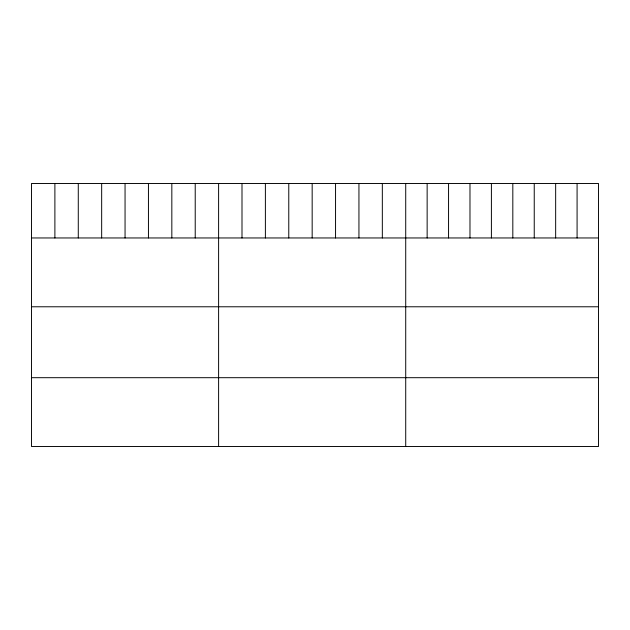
<?xml version="1.0" encoding="UTF-8"?>
<svg xmlns="http://www.w3.org/2000/svg" width="630" height="630" viewBox="0 0 630 630"><rect width="100%" height="100%" fill="white"/><g stroke="black" fill="none" stroke-linecap="round" stroke-linejoin="round"><path stroke-width="0.94" d="M598.5 237.959L598.5 446.512L31.5 446.512L31.5 183.487L598.5 183.487L598.5 237.959L31.5 237.959M31.5 306.779L598.5 306.779M31.5 377.693L598.5 377.693M577.08 183.487L577.08 237.959M555.66 183.487L555.66 237.959M534.24 183.487L534.24 237.959M512.82 183.487L512.82 237.959M491.4 183.487L491.4 237.959M469.98 183.487L469.98 237.959M448.56 183.487L448.56 237.959M427.14 183.487L427.14 237.959M405.72 183.487L405.72 446.512M382.331 183.487L382.331 237.959M358.942 183.487L358.942 237.959M335.554 183.487L335.554 237.959M312.165 183.487L312.165 237.959M288.776 183.487L288.776 237.959M265.387 183.487L265.387 237.959M241.999 183.487L241.999 237.959M218.61 183.487L218.61 446.512M195.221 183.487L195.221 237.959M171.832 183.487L171.832 237.959M148.444 183.487L148.444 237.959M125.055 183.487L125.055 237.959M101.666 183.487L101.666 237.959M78.278 183.487L78.278 237.959M54.889 183.487L54.889 237.959"/></g></svg>
